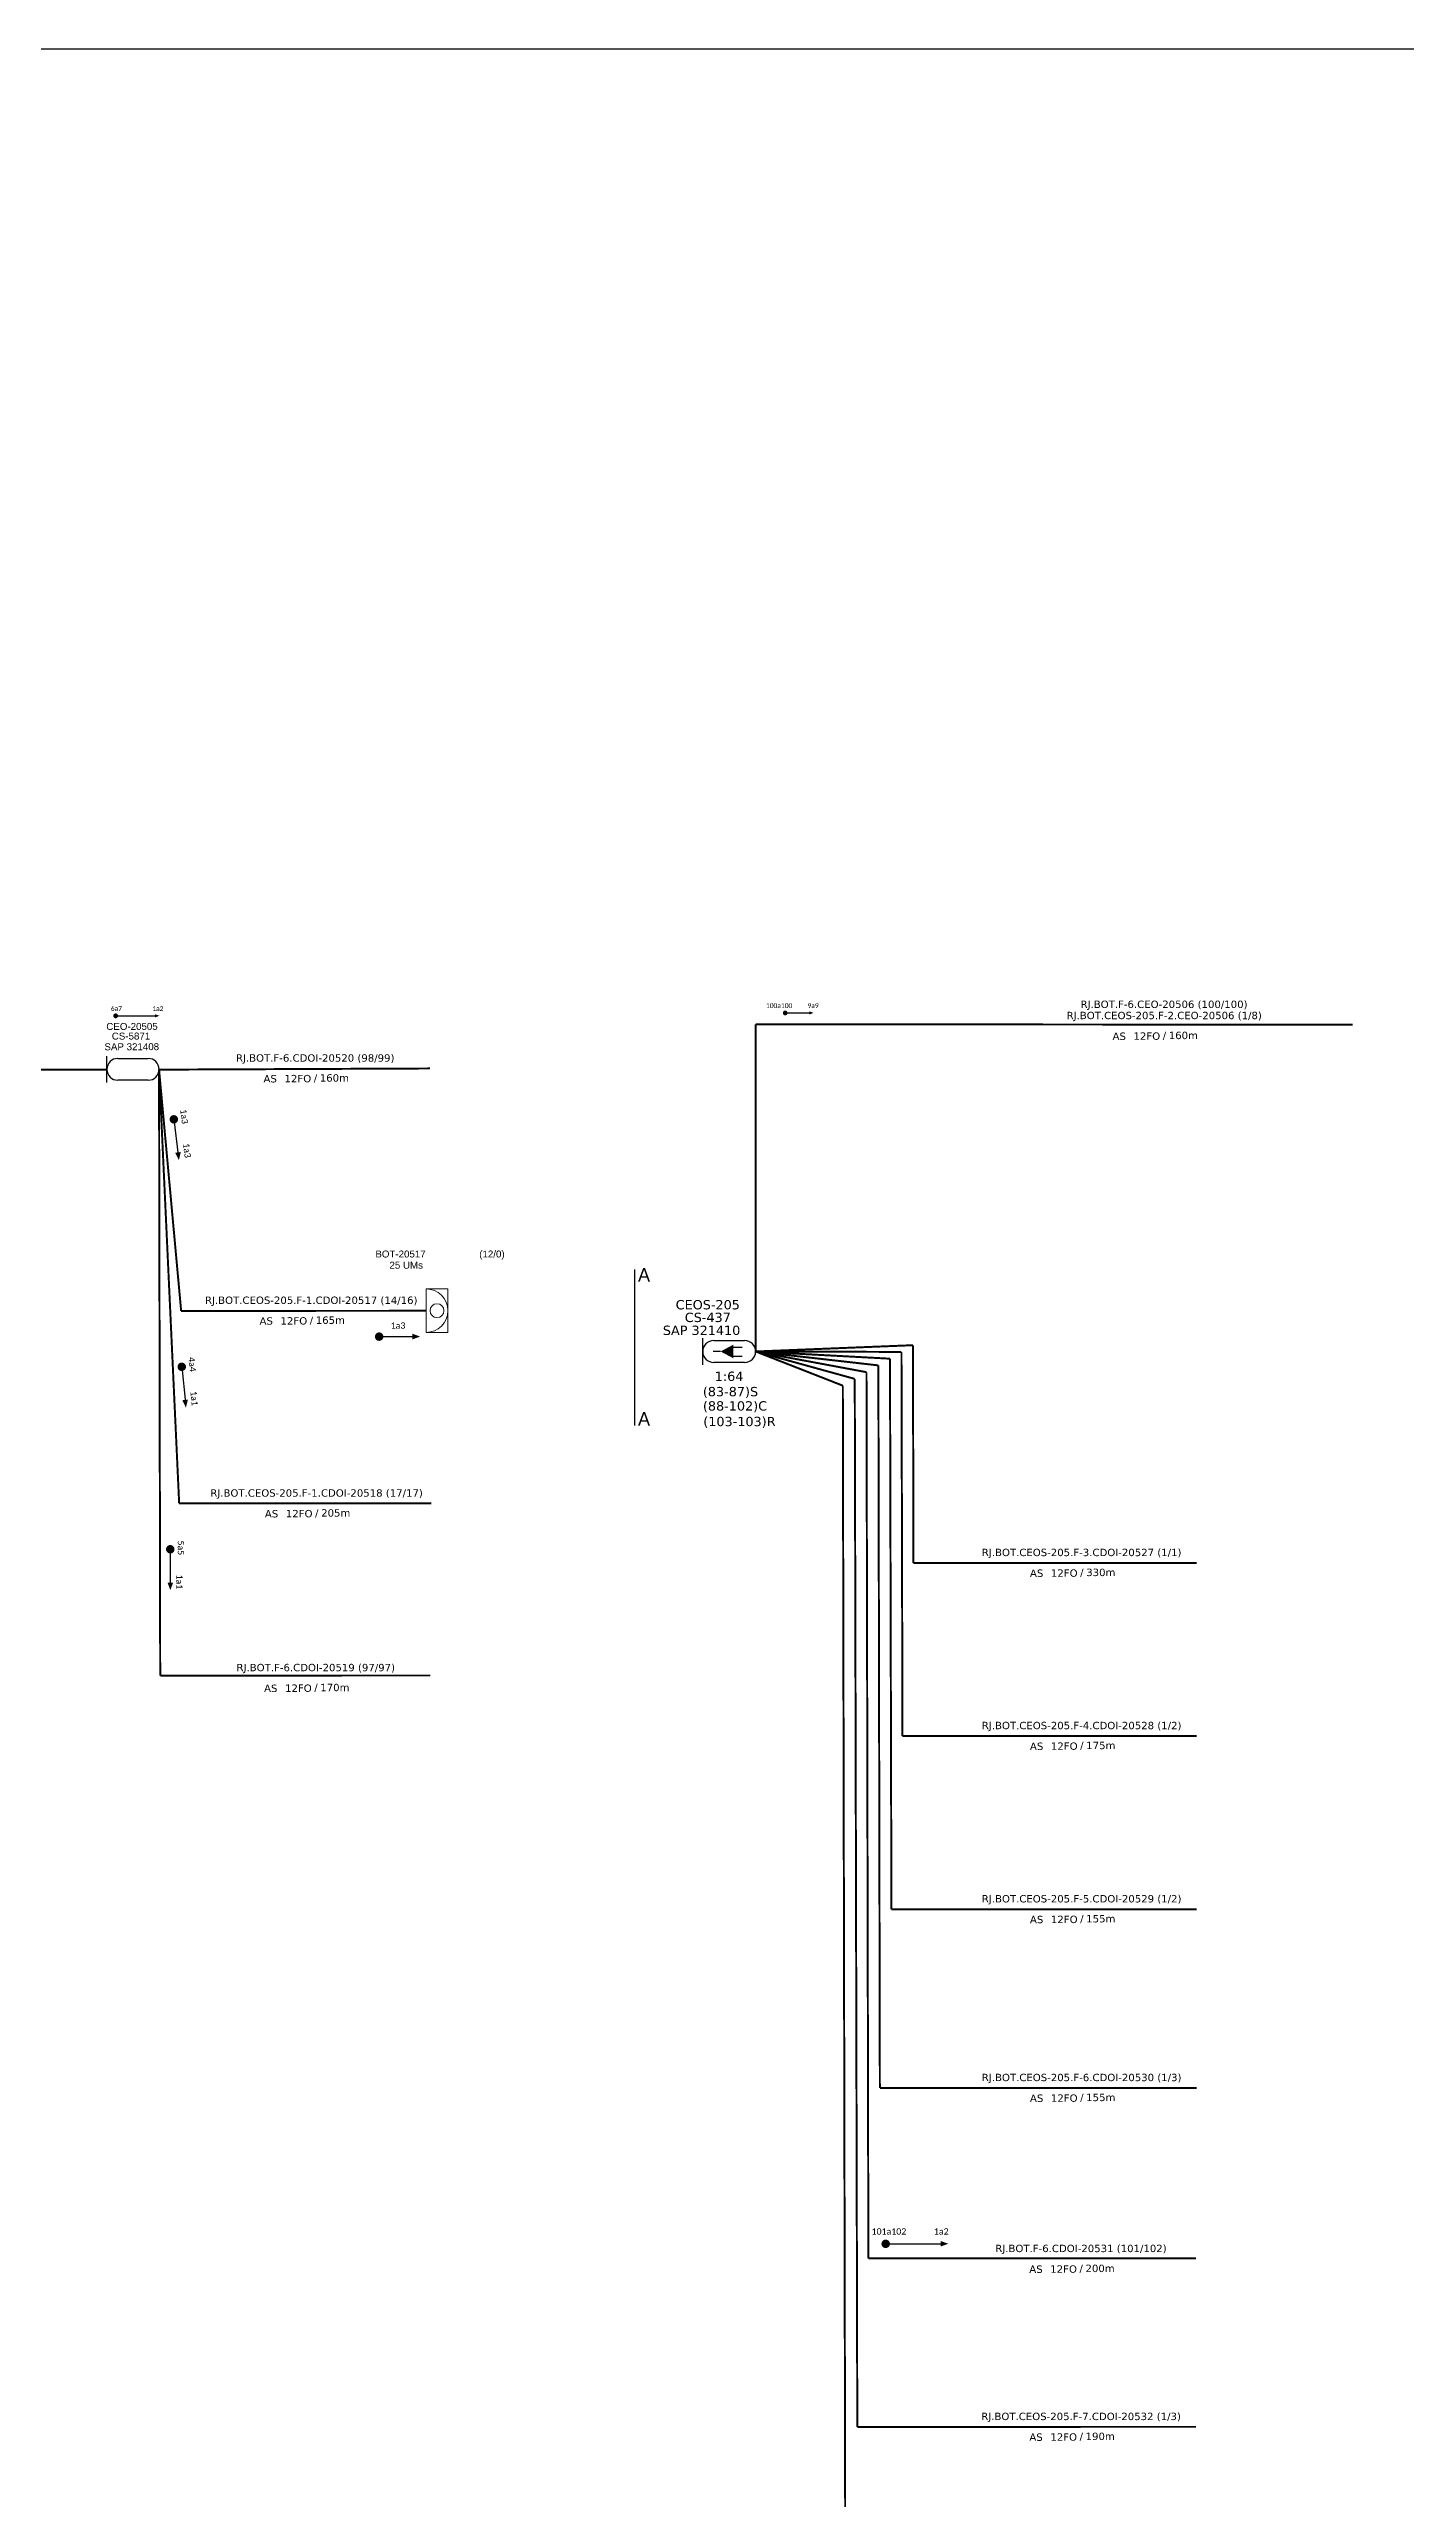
# Model space of a CAD drawing. Header units: metres. Extents: x -1286 to 444, y -500 to 94.
# Drawn here: x -1061.1 to -842.7, y -300.2 to 94.2 of the extents above; entities that cross this region are included whole.
import ezdxf
from ezdxf.enums import TextEntityAlignment as Align

# ---------------------------------------------------------------- set-up
doc = ezdxf.new("R2010")
doc.units = ezdxf.units.M
for name, color, linetype, lineweight in [("20.0-LEGENDA DOS CDO'S", 1, 'Continuous', 0), ('20.1-CDO_INTERIOR', 1, 'Continuous', 0), ('20.2-CDO_POSTE', 1, 'Continuous', 5), ('40.1-ETIQUETAS', 1, 'Continuous', 20)]:
    doc.layers.add(name, color=color, linetype=linetype, lineweight=lineweight)
for name, color, linetype in [('20.4-CEOS', 1, 'Continuous'), ('CAP a instalar', 1, 'Continuous'), ('SETA', 7, 'Continuous')]:
    doc.layers.add(name, color=color, linetype=linetype)
doc.styles.add('ARIAL', font='arial.ttf')
doc.styles.add('siredit', font='verdana.ttf')
doc.linetypes.add('FENCELINE1', pattern='A,0.25,-0.1,[133,ltypeshp.shx,S=0.1,R=0,X=-0.1,Y=0],-0.1,1', length=1.45)

# ---------------------------------------------------------------- blocks, each defined once
blk = doc.blocks.new('ETIQUETA_RS5F')
at = {"layer": '40.1-ETIQUETAS', "color": 0, "style": 'siredit'}
blk.add_text('/', height=1.5, dxfattribs=at).set_placement((1.58, -1.95), align=Align.MIDDLE_RIGHT)
for tag, p in [('ETIQUETA_R_SECUNDARIA', (1.21, 2.1)), ('ETIQUETA_R_PRIMARIA', (1.21, 4.1)), ('F_ATIVAS/F_MORTAS', (1.14, -4.24))]:
    blk.add_attdef(tag, text='', height=1.5, dxfattribs=at).set_placement(p, align=Align.MIDDLE_CENTER)
for tag, p in [('TIPO_CABO', (-6.58, -2.12)), ('CAP_CABO', (0.4, -2.09))]:
    blk.add_attdef(tag, text='', height=1.5, dxfattribs=at).set_placement(p, align=Align.MIDDLE_RIGHT)
blk.add_attdef('METROS', text='', height=1.5, dxfattribs=at).set_placement((2.14, -1.95), align=Align.MIDDLE_LEFT)
for tag, p in [('FUSÃO_1', (0.85, -8.39)), ('FUSÃO_2', (0.85, -10.6)), ('FUSÃO_3', (0.85, -12.93)), ('FUSÃO_4', (0.85, -15.14)), ('FUSÃO_5', (0.85, -17.16))]:
    blk.add_attdef(tag, text='', height=1.5, dxfattribs=at).set_placement(p, align=Align.CENTER)
blk = doc.blocks.new('CDOI_INT')
at = {"layer": '20.1-CDO_INTERIOR', "color": 0, "lineweight": 18}
blk.add_lwpolyline([(4.25, -4.25), (4.25, 4.25), (0, 4.25), (0, -4.25)], close=True, dxfattribs=at)
blk.add_circle((2.12, 0), 1.36, dxfattribs=at)
blk.add_arc((0, 0), 4.25, 270, 90, dxfattribs=at)
at = {"layer": "20.0-LEGENDA DOS CDO'S", "color": 0, "style": 'ARIAL'}
for tag, p in [('CDO_N', (-0.08, 10.38)), ('SURVEY', (-0.08, 8.2)), ('SPLITER_1', (21.18, 10.38)), ('SPLITER_2', (21.19, 8.68)), ('SAP', (-0.08, 6.23)), ('1:XX', (5.94, -2.22)), ('UMS', (5.94, -4.24))]:
    blk.add_attdef(tag, p, '', height=1.36, dxfattribs=at)
blk.add_attdef('FIBRAS_UTILIZADAS', text='', height=1.36, dxfattribs=at).set_placement((15.34, 10.38), align=Align.CENTER)
blk = doc.blocks.new('CDOE-TEXTO PADRÃO')
at = {"layer": "20.0-LEGENDA DOS CDO'S", "color": 0, "style": 'ARIAL'}
for tag, p in [('CDO_N', (0.49, 7.39)), ('CORDOALHA', (0.5, 4.33)), ('SAP', (0.51, 1.67)), ('SPLITER_1', (0.59, -0.91)), ('SPLITER_2', (0.6, -3.55)), ('(XX-XX_F)S', (0.54, -8.29)), ('(XX-XX_L)S', (0.55, -10.83)), ('UMS', (0.55, -13.15))]:
    blk.add_attdef(tag, p, '', height=1.7, rotation=0.11799, dxfattribs=at)
blk.add_attdef('FIBRAS_UTILIZADAS', text='', height=1.7, rotation=0.11799, dxfattribs=at).set_placement((19.77, 7.43), align=Align.CENTER)

msp = doc.modelspace()

# ---------------------------------------------------------------- linework, layer by layer
at = {"color": 5}
msp.add_line((-966.84, -102.28), (-966.84, -127.4), dxfattribs=at)
msp.add_lwpolyline([(-1286.07, -499.81), (-445.07, -499.81), (-445.07, 94.19), (-1286.07, 94.19)], close=True)
at = {"color": 7}
for points, const_width in [([(-1050.52, -61.45, 1), (-1050.13, -61.45, 1)], 0.388), ([(-942.77, -60.98, 1), (-942.39, -60.98, 1)], 0.388), ([(-926.75, -259.13, 1), (-926.07, -259.13, 1)], 0.678), ([(-926.75, -259.13, 1), (-926.07, -259.13, 1)], 0.678)]:
    msp.add_lwpolyline(points, format="xyb", close=True, dxfattribs=dict(at, const_width=const_width))
at = {"const_width": 0.678}
for points in [[(-1041.01, -77.77, 1), (-1040.93, -78.44, 1)], [(-1041.01, -77.77, 1), (-1040.93, -78.44, 1)], [(-1008.27, -113.09, 1), (-1007.59, -113.09, 1)], [(-1008.27, -113.09, 1), (-1007.59, -113.09, 1)], [(-1039.73, -117.61, 1), (-1039.66, -118.29, 1)], [(-1039.73, -117.61, 1), (-1039.66, -118.29, 1)], [(-1041.54, -146.98, 1), (-1041.54, -147.66, 1)], [(-1041.54, -146.98, 1), (-1041.54, -147.66, 1)]]:
    msp.add_lwpolyline(points, format="xyb", close=True, dxfattribs=at)
at = {"layer": '20.4-CEOS', "color": 5}
for p, q in [((-1051.74, -72.17), (-1051.74, -67.96)), ((-1049.99, -68.32), (-1045.09, -68.32)), ((-1045.09, -71.81), (-1049.99, -71.81))]:
    msp.add_line(p, q, dxfattribs=at)
at = {"layer": '20.4-CEOS', "color": 7}
for p, q in [((-954.09, -113.71), (-949.12, -113.71)), ((-949.12, -117.25), (-954.09, -117.25))]:
    msp.add_line(p, q, dxfattribs=at)
for points in [[(-955.86, -117.62), (-955.86, -113.35)], [(-952.98, -115.48), (-954.17, -115.48)], [(-951.02, -114.78), (-949.51, -114.78)], [(-951.02, -116.25), (-949.51, -116.25)]]:
    msp.add_lwpolyline(points, dxfattribs=at)
msp.add_lwpolyline([(-952.98, -115.48, 0, 2.19, 0), (-950.93, -115.48, 2.19, 2.19, 0)], format="xyseb", dxfattribs=at)
at = {"layer": '20.4-CEOS', "color": 5}
for centre, start, end in [((-1049.99, -70.06), 90, 270), ((-1045.09, -70.06), 270, 90)]:
    msp.add_arc(centre, 1.75, start, end, dxfattribs=at)
at = {"layer": '20.4-CEOS', "color": 7}
for centre, start, end in [((-954.09, -115.48), 90, 270), ((-949.12, -115.48), 270, 90)]:
    msp.add_arc(centre, 1.77, start, end, dxfattribs=at)
at = {"layer": 'CAP a instalar', "color": 7, "ltscale": 5.3, "const_width": 0.316}
for points in [[(-947.35, -62.81), (-851.25, -62.87)], [(-947.35, -115.48), (-947.35, -62.81)], [(-1112.24, -70.09), (-1051.74, -70.09)], [(-1043.35, -70.06), (-1040.11, -139.94)], [(-1043.35, -70.06), (-1043.16, -167.65)], [(-1043.34, -70.11), (-999.73, -69.92)], [(-1043.34, -70.11), (-999.73, -69.92)], [(-947.35, -115.48), (-922.03, -114.47)], [(-922.03, -114.47), (-921.94, -149.52)], [(-947.35, -115.48), (-923.87, -115.55)], [(-947.35, -115.48), (-925.72, -116.64)], [(-947.35, -115.48), (-927.59, -117.72)], [(-947.35, -115.48), (-929.5, -118.81)], [(-947.35, -115.48), (-931.39, -119.89)], [(-947.35, -115.48), (-933.31, -120.98)], [(-927.59, -117.72), (-927.35, -234.04)], [(-925.72, -116.64), (-925.49, -205.27)], [(-923.87, -115.55), (-923.71, -177.37)], [(-933.31, -120.98), (-932.9, -317.36)], [(-931.39, -119.89), (-930.98, -288.6)], [(-929.5, -118.81), (-929.2, -261.45)], [(-1040.11, -139.94), (-999.51, -139.94)], [(-921.94, -149.52), (-876.39, -149.51)], [(-1043.16, -167.65), (-999.71, -167.64)], [(-923.71, -177.37), (-876.39, -177.36)], [(-925.49, -205.27), (-876.39, -205.26)], [(-927.35, -234.04), (-876.39, -234.03)], [(-929.2, -261.45), (-876.5, -261.47)], [(-930.98, -288.6), (-876.48, -288.59)]]:
    msp.add_lwpolyline(points, dxfattribs=at)
at = {"layer": 'CAP a instalar', "color": 1, "ltscale": 5.3, "const_width": 0.316}
for points in [[(-1039.79, -108.95), (-1043.35, -70.06)], [(-1039.79, -108.95), (-1000.37, -108.93)]]:
    msp.add_lwpolyline(points, dxfattribs=at)
at = {"layer": 'CAP a instalar', "color": 7, "linetype": 'FENCELINE1', "ltscale": 5.3, "const_width": 0.316}
msp.add_lwpolyline([(-929.2, -261.45), (-876.5, -261.47)], dxfattribs=at)
at = {"layer": 'SETA', "color": 7}
for points in [[(-1050.33, -61.45), (-1043.62, -61.45)], [(-942.58, -60.98), (-938.35, -60.98)], [(-926.41, -259.13), (-917.12, -259.13)], [(-926.41, -259.13), (-917.12, -259.13)]]:
    msp.add_lwpolyline(points, dxfattribs=at)
at = {"layer": 'SETA'}
for points in [[(-1040.97, -78.1), (-1040.25, -83.89)], [(-1040.97, -78.1), (-1040.25, -83.89)], [(-1007.93, -113.09), (-1002.1, -113.09)], [(-1007.93, -113.09), (-1002.1, -113.09)], [(-1039.7, -117.95), (-1039.11, -123.75)], [(-1039.7, -117.95), (-1039.11, -123.75)], [(-1041.54, -147.32), (-1041.54, -153.15)], [(-1041.54, -147.32), (-1041.54, -153.15)]]:
    msp.add_lwpolyline(points, dxfattribs=at)
at = {"layer": 'SETA', "color": 7}
for points in [[(-1043.99, -61.19), (-1043.28, -61.44), (-1043.99, -61.7)], [(-938.72, -60.72), (-938.01, -60.98), (-938.72, -61.24)], [(-917.59, -258.67), (-916.34, -259.12), (-917.59, -259.57)], [(-917.59, -258.67), (-916.34, -259.12), (-917.59, -259.57)]]:
    msp.add_solid(points, dxfattribs=at)
at = {"layer": 'SETA'}
for points in [[(-1039.85, -83.37), (-1040.15, -84.66), (-1040.75, -83.48)], [(-1039.85, -83.37), (-1040.15, -84.66), (-1040.75, -83.48)], [(-1002.57, -112.63), (-1001.33, -113.08), (-1002.57, -113.53)], [(-1002.57, -112.63), (-1001.33, -113.08), (-1002.57, -113.53)], [(-1038.7, -123.24), (-1039.03, -124.52), (-1039.6, -123.33)], [(-1038.7, -123.24), (-1039.03, -124.52), (-1039.6, -123.33)], [(-1041.08, -152.68), (-1041.53, -153.92), (-1041.98, -152.68)], [(-1041.08, -152.68), (-1041.53, -153.92), (-1041.98, -152.68)]]:
    msp.add_solid(points, dxfattribs=at)

# ---------------------------------------------------------------- block references
at = {"layer": '20.2-CDO_POSTE', "color": 5}
ref = msp.add_blockref('CDOE-TEXTO PADRÃO', (-1051.9, -67.02), dxfattribs=dict(at, xscale=0.6592542540524604, yscale=0.6592542540524604, zscale=0.6592542540524604))
ref.add_attrib('CDO_N', 'CEO-20505', (-1051.83, -63.72), dxfattribs={"layer": "20.0-LEGENDA DOS CDO'S", "color": 0, "height": 1.121, "rotation": 0.118, "style": 'ARIAL'})
ref = msp.add_blockref('CDOE-TEXTO PADRÃO', (-1052.2, -70.29), dxfattribs=dict(at, xscale=0.6592542540524604, yscale=0.6592542540524604, zscale=0.6592542540524604))
ref.add_attrib('CDO_N', 'SAP 321408', (-1052.13, -66.99), dxfattribs={"layer": "20.0-LEGENDA DOS CDO'S", "color": 0, "height": 1.121, "rotation": 0.118, "style": 'ARIAL'})
ref = msp.add_blockref('CDOE-TEXTO PADRÃO', (-1051.03, -68.57), dxfattribs=dict(at, xscale=0.6592542540524604, yscale=0.6592542540524604, zscale=0.6592542540524604))
ref.add_attrib('CDO_N', 'CS-5871', (-1050.95, -65.27), dxfattribs={"layer": "20.0-LEGENDA DOS CDO'S", "color": 0, "height": 1.121, "rotation": 0.118, "style": 'ARIAL'})
at = {"layer": '40.1-ETIQUETAS', "color": 7}
ref = msp.add_blockref('ETIQUETA_RS5F', (-882.53, -63.06), dxfattribs=dict(at, xscale=0.7911050923599336, yscale=0.7911050923599336, zscale=0.7911050923599336))
ref.add_attrib('ETIQUETA_R_PRIMARIA', 'RJ.BOT.F-6.CEO-20506 (100/100)', dxfattribs={"color": 0, "height": 1.1867, "style": 'siredit'}).set_placement((-881.62, -59.59), align=Align.MIDDLE_CENTER)
ref.add_attrib('ETIQUETA_R_SECUNDARIA', 'RJ.BOT.CEOS-205.F-2.CEO-20506 (1/8)', dxfattribs={"color": 0, "height": 1.1867, "style": 'siredit'}).set_placement((-881.59, -61.39), align=Align.MIDDLE_CENTER)
ref.add_attrib('TIPO_CABO', 'AS', dxfattribs={"color": 0, "height": 1.187, "style": 'siredit'}).set_placement((-887.76, -64.73), align=Align.MIDDLE_RIGHT)
ref.add_attrib('CAP_CABO', '12FO', dxfattribs={"color": 0, "height": 1.187, "style": 'siredit'}).set_placement((-882.24, -64.71), align=Align.MIDDLE_RIGHT)
ref.add_attrib('METROS', '160m', dxfattribs={"color": 0, "height": 1.187, "style": 'siredit'}).set_placement((-880.86, -64.6), align=Align.MIDDLE_LEFT)
at = {"layer": 'CAP a instalar', "color": 7, "linetype": 'FENCELINE1', "ltscale": 5.3}
ref = msp.add_blockref('ETIQUETA_RS5F', (-1019.15, -69.9), dxfattribs=dict(at, xscale=0.7911050923605502, yscale=0.7911050923605502, zscale=0.7911050923605502))
ref.add_attrib('ETIQUETA_R_SECUNDARIA', 'RJ.BOT.F-6.CDOI-20520 (98/99)', dxfattribs={"layer": '40.1-ETIQUETAS', "color": 0, "height": 1.1867, "style": 'siredit'}).set_placement((-1018.22, -68.23), align=Align.MIDDLE_CENTER)
ref.add_attrib('TIPO_CABO', 'AS', dxfattribs={"layer": '40.1-ETIQUETAS', "color": 0, "height": 1.187, "style": 'siredit'}).set_placement((-1024.39, -71.57), align=Align.MIDDLE_RIGHT)
ref.add_attrib('CAP_CABO', '12FO', dxfattribs={"layer": '40.1-ETIQUETAS', "color": 0, "height": 1.187, "style": 'siredit'}).set_placement((-1018.86, -71.55), align=Align.MIDDLE_RIGHT)
ref.add_attrib('METROS', '160m', dxfattribs={"layer": '40.1-ETIQUETAS', "color": 0, "height": 1.187, "style": 'siredit'}).set_placement((-1017.48, -71.44), align=Align.MIDDLE_LEFT)
at = {"layer": 'CAP a instalar', "color": 1, "linetype": 'FENCELINE1', "ltscale": 5.3}
ref = msp.add_blockref('CDOI_INT', (-1000.37, -108.91), dxfattribs=dict(at, xscale=0.8243501380442978, yscale=0.8243501380442978, zscale=0.8243501380442978))
ref.add_attrib('CDO_N', 'BOT-20517', dxfattribs={"layer": "20.0-LEGENDA DOS CDO'S", "color": 0, "height": 1.121, "style": 'ARIAL'}).set_placement((-1000.44, -100.35), align=Align.RIGHT)
ref.add_attrib('FIBRAS_UTILIZADAS', '(12/0)', dxfattribs={"layer": "20.0-LEGENDA DOS CDO'S", "color": 0, "height": 1.121, "style": 'ARIAL'}).set_placement((-987.73, -100.35), align=Align.RIGHT)
ref.add_attrib('SURVEY', '25 UMs ', dxfattribs={"layer": "20.0-LEGENDA DOS CDO'S", "color": 0, "height": 1.121, "style": 'ARIAL'}).set_placement((-1000.44, -102.15), align=Align.RIGHT)
ref = msp.add_blockref('ETIQUETA_RS5F', (-1019.8, -108.9), dxfattribs=dict(at, xscale=0.791105092354776, yscale=0.791105092354776, zscale=0.791105092354776))
ref.add_attrib('ETIQUETA_R_SECUNDARIA', 'RJ.BOT.CEOS-205.F-1.CDOI-20517 (14/16)', dxfattribs={"layer": '40.1-ETIQUETAS', "color": 0, "height": 1.1867, "style": 'siredit'}).set_placement((-1018.86, -107.23), align=Align.MIDDLE_CENTER)
ref.add_attrib('TIPO_CABO', 'AS', dxfattribs={"layer": '40.1-ETIQUETAS', "color": 0, "height": 1.187, "style": 'siredit'}).set_placement((-1025.03, -110.57), align=Align.MIDDLE_RIGHT)
ref.add_attrib('CAP_CABO', '12FO', dxfattribs={"layer": '40.1-ETIQUETAS', "color": 0, "height": 1.187, "style": 'siredit'}).set_placement((-1019.51, -110.55), align=Align.MIDDLE_RIGHT)
ref.add_attrib('METROS', '165m ', dxfattribs={"layer": '40.1-ETIQUETAS', "color": 0, "height": 1.187, "style": 'siredit'}).set_placement((-1018.13, -110.44), align=Align.MIDDLE_LEFT)
at = {"layer": 'CAP a instalar', "color": 7, "linetype": 'FENCELINE1', "ltscale": 5.3}
ref = msp.add_blockref('ETIQUETA_RS5F', (-1018.94, -139.93), dxfattribs=dict(at, xscale=0.791105092354776, yscale=0.791105092354776, zscale=0.791105092354776))
ref.add_attrib('ETIQUETA_R_SECUNDARIA', 'RJ.BOT.CEOS-205.F-1.CDOI-20518 (17/17)', dxfattribs={"layer": '40.1-ETIQUETAS', "color": 0, "height": 1.1867, "style": 'siredit'}).set_placement((-1018, -138.26), align=Align.MIDDLE_CENTER)
ref.add_attrib('TIPO_CABO', 'AS', dxfattribs={"layer": '40.1-ETIQUETAS', "color": 0, "height": 1.187, "style": 'siredit'}).set_placement((-1024.17, -141.6), align=Align.MIDDLE_RIGHT)
ref.add_attrib('CAP_CABO', '12FO', dxfattribs={"layer": '40.1-ETIQUETAS', "color": 0, "height": 1.187, "style": 'siredit'}).set_placement((-1018.65, -141.58), align=Align.MIDDLE_RIGHT)
ref.add_attrib('METROS', '205m ', dxfattribs={"layer": '40.1-ETIQUETAS', "color": 0, "height": 1.187, "style": 'siredit'}).set_placement((-1017.26, -141.47), align=Align.MIDDLE_LEFT)
ref = msp.add_blockref('ETIQUETA_RS5F', (-895.82, -149.5), dxfattribs=dict(at, xscale=0.791105092354776, yscale=0.791105092354776, zscale=0.791105092354776))
ref.add_attrib('ETIQUETA_R_SECUNDARIA', 'RJ.BOT.CEOS-205.F-3.CDOI-20527 (1/1)', dxfattribs={"layer": '40.1-ETIQUETAS', "color": 0, "height": 1.1867, "style": 'siredit'}).set_placement((-894.88, -147.83), align=Align.MIDDLE_CENTER)
ref.add_attrib('TIPO_CABO', 'AS', dxfattribs={"layer": '40.1-ETIQUETAS', "color": 0, "height": 1.187, "style": 'siredit'}).set_placement((-901.05, -151.17), align=Align.MIDDLE_RIGHT)
ref.add_attrib('CAP_CABO', '12FO', dxfattribs={"layer": '40.1-ETIQUETAS', "color": 0, "height": 1.187, "style": 'siredit'}).set_placement((-895.53, -151.15), align=Align.MIDDLE_RIGHT)
ref.add_attrib('METROS', '330m ', dxfattribs={"layer": '40.1-ETIQUETAS', "color": 0, "height": 1.187, "style": 'siredit'}).set_placement((-894.14, -151.04), align=Align.MIDDLE_LEFT)
ref = msp.add_blockref('ETIQUETA_RS5F', (-1019.07, -168.03), dxfattribs=dict(at, xscale=0.7911050923605502, yscale=0.7911050923605502, zscale=0.7911050923605502))
ref.add_attrib('ETIQUETA_R_SECUNDARIA', 'RJ.BOT.F-6.CDOI-20519 (97/97)', dxfattribs={"layer": '40.1-ETIQUETAS', "color": 0, "height": 1.1867, "style": 'siredit'}).set_placement((-1018.13, -166.36), align=Align.MIDDLE_CENTER)
ref.add_attrib('TIPO_CABO', 'AS', dxfattribs={"layer": '40.1-ETIQUETAS', "color": 0, "height": 1.187, "style": 'siredit'}).set_placement((-1024.3, -169.7), align=Align.MIDDLE_RIGHT)
ref.add_attrib('CAP_CABO', '12FO', dxfattribs={"layer": '40.1-ETIQUETAS', "color": 0, "height": 1.187, "style": 'siredit'}).set_placement((-1018.78, -169.68), align=Align.MIDDLE_RIGHT)
ref.add_attrib('METROS', '170m', dxfattribs={"layer": '40.1-ETIQUETAS', "color": 0, "height": 1.187, "style": 'siredit'}).set_placement((-1017.4, -169.57), align=Align.MIDDLE_LEFT)
ref = msp.add_blockref('ETIQUETA_RS5F', (-895.82, -177.35), dxfattribs=dict(at, xscale=0.791105092354776, yscale=0.791105092354776, zscale=0.791105092354776))
ref.add_attrib('ETIQUETA_R_SECUNDARIA', 'RJ.BOT.CEOS-205.F-4.CDOI-20528 (1/2)', dxfattribs={"layer": '40.1-ETIQUETAS', "color": 0, "height": 1.1867, "style": 'siredit'}).set_placement((-894.88, -175.69), align=Align.MIDDLE_CENTER)
ref.add_attrib('TIPO_CABO', 'AS', dxfattribs={"layer": '40.1-ETIQUETAS', "color": 0, "height": 1.187, "style": 'siredit'}).set_placement((-901.05, -179.03), align=Align.MIDDLE_RIGHT)
ref.add_attrib('CAP_CABO', '12FO', dxfattribs={"layer": '40.1-ETIQUETAS', "color": 0, "height": 1.187, "style": 'siredit'}).set_placement((-895.53, -179.01), align=Align.MIDDLE_RIGHT)
ref.add_attrib('METROS', '175m ', dxfattribs={"layer": '40.1-ETIQUETAS', "color": 0, "height": 1.187, "style": 'siredit'}).set_placement((-894.14, -178.9), align=Align.MIDDLE_LEFT)
ref = msp.add_blockref('ETIQUETA_RS5F', (-895.82, -205.25), dxfattribs=dict(at, xscale=0.791105092354776, yscale=0.791105092354776, zscale=0.791105092354776))
ref.add_attrib('ETIQUETA_R_SECUNDARIA', 'RJ.BOT.CEOS-205.F-5.CDOI-20529 (1/2)', dxfattribs={"layer": '40.1-ETIQUETAS', "color": 0, "height": 1.1867, "style": 'siredit'}).set_placement((-894.88, -203.58), align=Align.MIDDLE_CENTER)
ref.add_attrib('TIPO_CABO', 'AS', dxfattribs={"layer": '40.1-ETIQUETAS', "color": 0, "height": 1.187, "style": 'siredit'}).set_placement((-901.05, -206.92), align=Align.MIDDLE_RIGHT)
ref.add_attrib('CAP_CABO', '12FO', dxfattribs={"layer": '40.1-ETIQUETAS', "color": 0, "height": 1.187, "style": 'siredit'}).set_placement((-895.53, -206.9), align=Align.MIDDLE_RIGHT)
ref.add_attrib('METROS', '155m ', dxfattribs={"layer": '40.1-ETIQUETAS', "color": 0, "height": 1.187, "style": 'siredit'}).set_placement((-894.14, -206.79), align=Align.MIDDLE_LEFT)
ref = msp.add_blockref('ETIQUETA_RS5F', (-895.82, -234.02), dxfattribs=dict(at, xscale=0.791105092354776, yscale=0.791105092354776, zscale=0.791105092354776))
ref.add_attrib('ETIQUETA_R_SECUNDARIA', 'RJ.BOT.CEOS-205.F-6.CDOI-20530 (1/3)', dxfattribs={"layer": '40.1-ETIQUETAS', "color": 0, "height": 1.1867, "style": 'siredit'}).set_placement((-894.88, -232.35), align=Align.MIDDLE_CENTER)
ref.add_attrib('TIPO_CABO', 'AS', dxfattribs={"layer": '40.1-ETIQUETAS', "color": 0, "height": 1.187, "style": 'siredit'}).set_placement((-901.05, -235.69), align=Align.MIDDLE_RIGHT)
ref.add_attrib('CAP_CABO', '12FO', dxfattribs={"layer": '40.1-ETIQUETAS', "color": 0, "height": 1.187, "style": 'siredit'}).set_placement((-895.53, -235.67), align=Align.MIDDLE_RIGHT)
ref.add_attrib('METROS', '155m ', dxfattribs={"layer": '40.1-ETIQUETAS', "color": 0, "height": 1.187, "style": 'siredit'}).set_placement((-894.14, -235.56), align=Align.MIDDLE_LEFT)
ref = msp.add_blockref('ETIQUETA_RS5F', (-895.93, -261.54), dxfattribs=dict(at, xscale=0.7911050923605502, yscale=0.7911050923605502, zscale=0.7911050923605502))
ref.add_attrib('ETIQUETA_R_SECUNDARIA', 'RJ.BOT.F-6.CDOI-20531 (101/102)', dxfattribs={"layer": '40.1-ETIQUETAS', "color": 0, "height": 1.1867, "style": 'siredit'}).set_placement((-894.99, -259.87), align=Align.MIDDLE_CENTER)
ref.add_attrib('TIPO_CABO', 'AS', dxfattribs={"layer": '40.1-ETIQUETAS', "color": 0, "height": 1.187, "style": 'siredit'}).set_placement((-901.16, -263.21), align=Align.MIDDLE_RIGHT)
ref.add_attrib('CAP_CABO', '12FO', dxfattribs={"layer": '40.1-ETIQUETAS', "color": 0, "height": 1.187, "style": 'siredit'}).set_placement((-895.64, -263.19), align=Align.MIDDLE_RIGHT)
ref.add_attrib('METROS', '200m', dxfattribs={"layer": '40.1-ETIQUETAS', "color": 0, "height": 1.187, "style": 'siredit'}).set_placement((-894.26, -263.08), align=Align.MIDDLE_LEFT)
ref = msp.add_blockref('ETIQUETA_RS5F', (-895.91, -288.58), dxfattribs=dict(at, xscale=0.791105092354776, yscale=0.791105092354776, zscale=0.791105092354776))
ref.add_attrib('ETIQUETA_R_SECUNDARIA', 'RJ.BOT.CEOS-205.F-7.CDOI-20532 (1/3)', dxfattribs={"layer": '40.1-ETIQUETAS', "color": 0, "height": 1.1867, "style": 'siredit'}).set_placement((-894.97, -286.91), align=Align.MIDDLE_CENTER)
ref.add_attrib('TIPO_CABO', 'AS', dxfattribs={"layer": '40.1-ETIQUETAS', "color": 0, "height": 1.187, "style": 'siredit'}).set_placement((-901.14, -290.25), align=Align.MIDDLE_RIGHT)
ref.add_attrib('CAP_CABO', '12FO', dxfattribs={"layer": '40.1-ETIQUETAS', "color": 0, "height": 1.187, "style": 'siredit'}).set_placement((-895.62, -290.23), align=Align.MIDDLE_RIGHT)
ref.add_attrib('METROS', '190m ', dxfattribs={"layer": '40.1-ETIQUETAS', "color": 0, "height": 1.187, "style": 'siredit'}).set_placement((-894.24, -290.12), align=Align.MIDDLE_LEFT)

# ---------------------------------------------------------------- texts
at = {"color": 5}
for p in [(-965.3, -103.14), (-965.3, -126.32)]:
    msp.add_text('A', height=2.17, dxfattribs=at).set_placement(p, align=Align.MIDDLE_CENTER)
at = {"color": 5, "char_height": 0.7756, "width": 57.2586, "attachment_point": 5, "rotation": 359.9166}
for s, insert in [('{\\fCalibri|b0|i0|c0|p34;\\C256;6a7}', (-1050.21, -60.28)), ('{\\fCalibri|b0|i0|c0|p34;\\C256;1a2}', (-1043.54, -60.28)), ('{\\fCalibri|b0|i0|c0|p34;\\C256;100a100}', (-943.56, -59.81)), ('{\\fCalibri|b0|i0|c0|p34;\\C256;9a9}', (-938.09, -59.81))]:
    msp.add_mtext(s, dxfattribs=dict(at, insert=insert))
at = {"char_height": 1.0174, "width": 17.1995, "attachment_point": 5}
for s, insert, rotation in [('{\\fCalibri|b0|i0|c0|p34;\\C7;1a3}', (-1039.31, -77.66), 277.1136), ('{\\fCalibri|b0|i0|c0|p34;\\C7;1a3}', (-1038.85, -83.13), 277.1136), ('{\\fCalibri|b0|i0|c0|p34;\\C7;4a4}', (-1038.02, -117.55), 275.7639), ('{\\fCalibri|b0|i0|c0|p34;\\C7;1a1}', (-1037.7, -123.03), 275.7639), ('{\\fCalibri|b0|i0|c0|p34;\\C7;5a5}', (-1039.83, -147.09), 269.982), ('{\\fCalibri|b0|i0|c0|p34;\\C7;1a1}', (-1040.06, -152.57), 269.982)]:
    msp.add_mtext(s, dxfattribs=dict(at, insert=insert, rotation=rotation))
at = {"insert": (-1004.89, -111.31), "char_height": 1.0174, "width": 17.1995, "attachment_point": 5}
msp.add_mtext('{\\fCalibri|b0|i0|c0|p34;\\C7;1a3}', dxfattribs=at)
at = {"color": 7, "char_height": 1.0174, "width": 17.1995, "attachment_point": 5}
for s, insert in [('{\\fCalibri|b0|i0|c0|p34;\\C7;101a102}', (-925.89, -257.14)), ('{\\fCalibri|b0|i0|c0|p34;\\C7;1a2}', (-917.47, -257.14))]:
    msp.add_mtext(s, dxfattribs=dict(at, insert=insert))
at = {"layer": '20.4-CEOS', "color": 7, "style": 'siredit'}
for s, height, p in [('CEOS-205', 1.5, (-955.04, -107.2)), ('CS-437', 1.5, (-955.04, -109.24)), ('  SAP 321410', 1.5004, (-956.69, -111.32)), ('(83-87)S', 1.5, (-951.39, -121.19)), ('1:64', 1.5, (-951.61, -118.72)), ('(88-102)C', 1.5, (-950.66, -123.49)), ('(103-103)R', 1.5, (-949.95, -126))]:
    msp.add_text(s, height=height, dxfattribs=at).set_placement(p, align=Align.TOP_CENTER)

doc.saveas('drawing.dxf')
